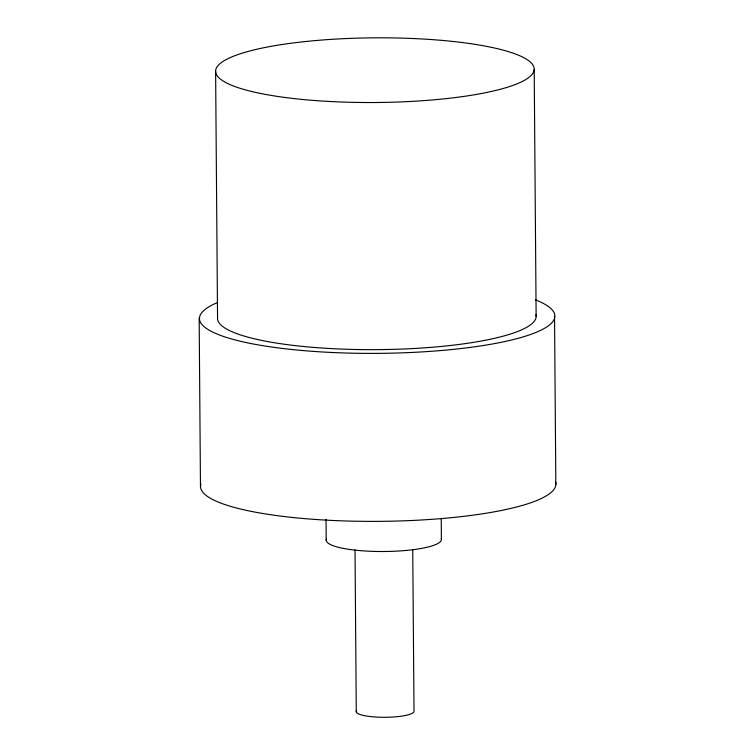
<?xml version="1.0" encoding="UTF-8"?>
<svg xmlns="http://www.w3.org/2000/svg" width="755" height="755" viewBox="0 0 755 755"><rect width="100%" height="100%" fill="white"/><g stroke="black" fill="none" stroke-linecap="round" stroke-linejoin="round"><path stroke-width="1.13" d="M554.529 316.345L555.84 484.342M534.2 69.366A159.314 32.342 -0.4 0 1 293.317 98.499A159.314 32.342 -0.4 0 1 297.196 42.459A159.314 32.342 -0.4 0 1 534.2 69.366L536.135 316.553M441.231 518.223L441.392 539.202M412.74 549.716L414.004 710.729A28.945 5.88 -0.4 0 1 383.625 717.288A28.945 5.88 -0.4 0 1 356.681 710.549M355.02 549.895L356.284 712.088M326.047 519.449L326.207 540.429M215.609 70.847L217.544 318.034A159.314 32.342 -0.4 0 0 379.605 349.612A159.314 32.342 -0.4 0 0 535.965 314.524M199.16 318.251L200.471 486.239M555.605 482.077A177.699 36.07 -0.4 0 1 376.273 521.375A177.699 36.07 -0.4 0 1 200.943 483.974M535.512 299.867A177.699 36.07 -0.4 0 1 378.312 353.359A177.699 36.07 -0.4 0 1 216.874 302.793M441.222 538.466A57.597 11.693 -0.4 0 1 382.889 551.509A57.597 11.693 -0.4 0 1 326.556 538.957"/></g></svg>
